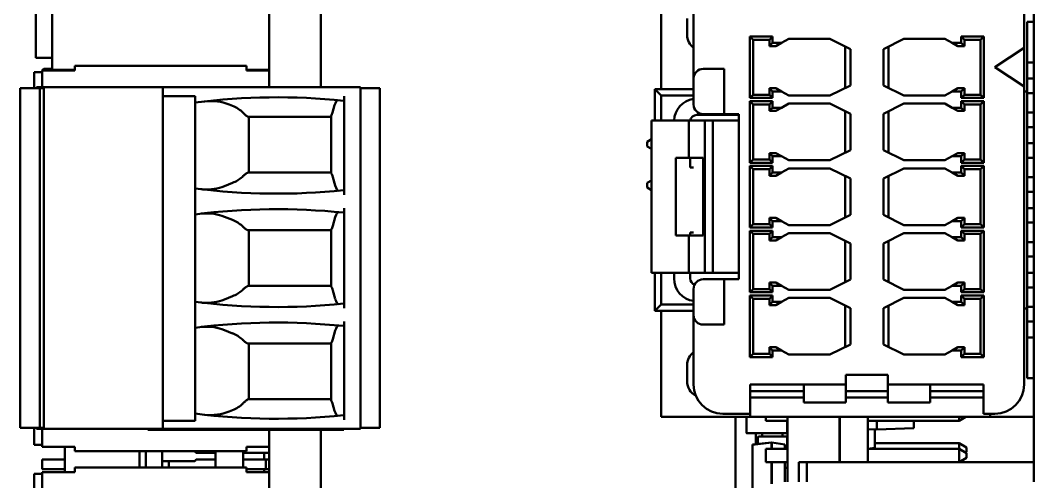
# Model space of a CAD drawing. Header units: millimetres. Extents: x 3137 to 5094, y 789 to 1822.
# Drawn here: x 3482.86 to 3514.14, y 1584.72 to 1598.97 of the extents above; entities that cross this region are included whole.
import ezdxf

# ---------------------------------------------------------------- set-up
doc = ezdxf.new("R2010")
doc.units = ezdxf.units.MM
doc.header["$LTSCALE"] = 1.8
doc.layers.add('외형선(ISO)', color=7, linetype='Continuous', lineweight=50)

msp = doc.modelspace()

# ---------------------------------------------------------------- linework, layer by layer
at = {"layer": '외형선(ISO)'}
for p, q in [((3490.542, 1597.421), (3490.542, 1612.011)), ((3492.142, 1612.011), (3492.142, 1596.906)), ((3483.842, 1597.441), (3483.842, 1602.011)), ((3502.642, 1596.846), (3502.642, 1600.121)), ((3514.142, 1598.921), (3514.142, 1600.121)), ((3483.342, 1597.811), (3483.342, 1599.961)), ((3503.642, 1597.171), (3503.642, 1599.321)), ((3513.842, 1599.321), (3513.842, 1598.121)), ((3503.442, 1599.021), (3503.442, 1598.521)), ((3514.142, 1598.921), (3513.942, 1598.921)), ((3513.942, 1598.921), (3513.942, 1596.771)), ((3514.142, 1596.721), (3514.142, 1598.921)), ((3505.382, 1598.471), (3505.382, 1596.571)), ((3506.082, 1598.471), (3505.382, 1598.471)), ((3505.382, 1598.471), (3505.482, 1598.371)), ((3506.082, 1598.471), (3505.982, 1598.371)), ((3506.082, 1598.271), (3506.082, 1598.471)), ((3511.902, 1598.471), (3511.902, 1598.271)), ((3512.602, 1598.471), (3511.902, 1598.471)), ((3511.902, 1598.471), (3512.002, 1598.371)), ((3512.602, 1598.471), (3512.502, 1598.371)), ((3512.602, 1596.571), (3512.602, 1598.471)), ((3505.482, 1598.371), (3505.482, 1596.671)), ((3505.982, 1598.371), (3505.482, 1598.371)), ((3505.982, 1598.171), (3505.982, 1598.371)), ((3506.082, 1598.271), (3505.982, 1598.171)), ((3506.182, 1598.171), (3505.982, 1598.171)), ((3506.359, 1598.271), (3506.082, 1598.271)), ((3506.359, 1598.271), (3506.182, 1598.171)), ((3506.582, 1598.396), (3506.359, 1598.271)), ((3506.582, 1598.396), (3507.852, 1598.396)), ((3507.852, 1598.396), (3508.482, 1598.081)), ((3508.322, 1598.161), (3508.322, 1596.881)), ((3509.502, 1598.081), (3510.132, 1598.396)), ((3509.662, 1596.881), (3509.662, 1598.161)), ((3510.132, 1598.396), (3511.402, 1598.396)), ((3511.624, 1598.271), (3511.402, 1598.396)), ((3511.902, 1598.271), (3511.624, 1598.271)), ((3511.624, 1598.271), (3511.802, 1598.171)), ((3512.002, 1598.171), (3511.802, 1598.171)), ((3511.902, 1598.271), (3512.002, 1598.171)), ((3512.502, 1598.371), (3512.002, 1598.371)), ((3512.002, 1598.371), (3512.002, 1598.171)), ((3512.502, 1596.671), (3512.502, 1598.371)), ((3513.842, 1598.121), (3512.942, 1597.521)), ((3513.842, 1596.921), (3513.842, 1598.121)), ((3483.342, 1597.811), (3483.842, 1597.811)), ((3508.482, 1598.081), (3508.482, 1596.961)), ((3509.502, 1596.961), (3509.502, 1598.081)), ((3484.542, 1597.561), (3489.842, 1597.561)), ((3484.542, 1597.421), (3484.542, 1597.561)), ((3489.842, 1597.561), (3489.842, 1597.421)), ((3504.242, 1597.471), (3503.942, 1597.471)), ((3504.242, 1597.471), (3504.592, 1597.471)), ((3504.592, 1597.171), (3504.592, 1597.471)), ((3512.942, 1597.521), (3513.842, 1596.921)), ((3513.942, 1597.671), (3514.142, 1597.671)), ((3483.292, 1597.365), (3483.542, 1597.365)), ((3483.292, 1597.365), (3483.292, 1596.876)), ((3483.542, 1596.906), (3483.542, 1597.419)), ((3483.842, 1597.466), (3483.592, 1597.466)), ((3484.542, 1597.421), (3483.642, 1597.421)), ((3483.842, 1597.441), (3483.842, 1597.421)), ((3483.842, 1597.441), (3484.542, 1597.441)), ((3489.842, 1597.441), (3490.542, 1597.441)), ((3490.542, 1597.421), (3489.842, 1597.421)), ((3490.142, 1597.441), (3490.142, 1597.421)), ((3490.542, 1596.906), (3490.542, 1597.421)), ((3503.642, 1596.371), (3503.642, 1597.171)), ((3504.592, 1596.371), (3504.592, 1597.171)), ((3513.942, 1597.171), (3514.142, 1597.171)), ((3482.862, 1596.876), (3483.462, 1596.876)), ((3482.862, 1596.876), (3482.862, 1586.381)), ((3483.588, 1596.906), (3483.362, 1596.906)), ((3483.362, 1596.876), (3483.362, 1596.906)), ((3483.462, 1596.876), (3483.588, 1596.876)), ((3483.462, 1596.876), (3483.462, 1586.381)), ((3483.588, 1596.906), (3483.588, 1596.876)), ((3483.588, 1596.906), (3483.613, 1596.906)), ((3483.588, 1596.876), (3483.588, 1586.381)), ((3483.613, 1596.906), (3483.76, 1596.906)), ((3483.76, 1596.906), (3487.262, 1596.906)), ((3487.762, 1596.906), (3487.262, 1596.906)), ((3487.262, 1596.906), (3487.262, 1596.626)), ((3487.762, 1596.906), (3493.362, 1596.906)), ((3493.362, 1596.906), (3493.362, 1596.876)), ((3493.362, 1596.876), (3493.962, 1596.876)), ((3493.362, 1596.876), (3493.362, 1586.381)), ((3493.962, 1596.876), (3493.962, 1586.381)), ((3502.642, 1596.646), (3502.442, 1596.846)), ((3502.442, 1595.871), (3502.442, 1596.846)), ((3502.442, 1596.846), (3503.642, 1596.846)), ((3505.982, 1596.871), (3506.182, 1596.871)), ((3505.982, 1596.671), (3505.982, 1596.871)), ((3506.082, 1596.771), (3505.982, 1596.871)), ((3506.359, 1596.771), (3506.182, 1596.871)), ((3508.482, 1596.961), (3507.852, 1596.646)), ((3510.132, 1596.646), (3509.502, 1596.961)), ((3511.624, 1596.771), (3511.802, 1596.871)), ((3511.802, 1596.871), (3512.002, 1596.871)), ((3511.902, 1596.771), (3512.002, 1596.871)), ((3512.002, 1596.871), (3512.002, 1596.671)), ((3513.842, 1596.921), (3513.842, 1587.721)), ((3487.262, 1596.626), (3487.762, 1596.626)), ((3487.262, 1586.601), (3487.262, 1596.626)), ((3487.762, 1596.626), (3487.962, 1596.626)), ((3487.962, 1596.626), (3488.262, 1596.626)), ((3488.262, 1586.601), (3488.262, 1596.626)), ((3492.862, 1596.623), (3492.862, 1593.583)), ((3502.642, 1596.646), (3503.642, 1596.646)), ((3502.642, 1595.871), (3502.642, 1596.646)), ((3505.382, 1596.571), (3505.482, 1596.671)), ((3505.382, 1596.571), (3506.082, 1596.571)), ((3505.482, 1596.671), (3505.982, 1596.671)), ((3506.082, 1596.571), (3505.982, 1596.671)), ((3506.082, 1596.771), (3506.359, 1596.771)), ((3506.082, 1596.571), (3506.082, 1596.771)), ((3506.359, 1596.771), (3506.582, 1596.646)), ((3507.852, 1596.646), (3506.582, 1596.646)), ((3511.402, 1596.646), (3510.132, 1596.646)), ((3511.402, 1596.646), (3511.624, 1596.771)), ((3511.624, 1596.771), (3511.902, 1596.771)), ((3511.902, 1596.771), (3511.902, 1596.571)), ((3511.902, 1596.571), (3512.002, 1596.671)), ((3511.902, 1596.571), (3512.602, 1596.571)), ((3512.002, 1596.671), (3512.502, 1596.671)), ((3512.602, 1596.571), (3512.502, 1596.671)), ((3513.842, 1596.771), (3513.942, 1596.771)), ((3513.942, 1590.071), (3513.942, 1596.771)), ((3513.942, 1596.721), (3514.142, 1596.721)), ((3514.142, 1596.121), (3514.142, 1596.721)), ((3489.305, 1596.371), (3489.412, 1596.328)), ((3492.564, 1596.345), (3492.5, 1596.121)), ((3504.592, 1596.071), (3504.592, 1596.371)), ((3505.382, 1596.471), (3505.382, 1594.571)), ((3506.082, 1596.471), (3505.382, 1596.471)), ((3505.382, 1596.471), (3505.482, 1596.371)), ((3505.482, 1596.371), (3505.482, 1594.671)), ((3505.982, 1596.371), (3505.482, 1596.371)), ((3506.082, 1596.471), (3505.982, 1596.371)), ((3505.982, 1596.171), (3505.982, 1596.371)), ((3506.082, 1596.271), (3505.982, 1596.171)), ((3506.082, 1596.271), (3506.082, 1596.471)), ((3506.359, 1596.271), (3506.082, 1596.271)), ((3506.359, 1596.271), (3506.182, 1596.171)), ((3506.582, 1596.396), (3506.359, 1596.271)), ((3506.582, 1596.396), (3507.852, 1596.396)), ((3507.852, 1596.396), (3508.482, 1596.081)), ((3509.502, 1596.081), (3510.132, 1596.396)), ((3510.132, 1596.396), (3511.402, 1596.396)), ((3511.624, 1596.271), (3511.402, 1596.396)), ((3511.902, 1596.271), (3511.624, 1596.271)), ((3511.624, 1596.271), (3511.802, 1596.171)), ((3511.902, 1596.471), (3511.902, 1596.271)), ((3512.602, 1596.471), (3511.902, 1596.471)), ((3511.902, 1596.471), (3512.002, 1596.371)), ((3511.902, 1596.271), (3512.002, 1596.171)), ((3512.502, 1596.371), (3512.002, 1596.371)), ((3512.002, 1596.371), (3512.002, 1596.171)), ((3512.602, 1596.471), (3512.502, 1596.371)), ((3512.502, 1594.671), (3512.502, 1596.371)), ((3512.602, 1594.571), (3512.602, 1596.471)), ((3489.902, 1595.986), (3492.462, 1595.986)), ((3489.912, 1594.266), (3489.912, 1595.986)), ((3492.462, 1594.238), (3492.462, 1596.024)), ((3503.739, 1596.046), (3504.592, 1596.046)), ((3503.942, 1596.071), (3504.242, 1596.071)), ((3504.592, 1596.071), (3504.242, 1596.071)), ((3504.592, 1596.071), (3504.592, 1596.046)), ((3504.592, 1596.071), (3505.042, 1596.071)), ((3504.592, 1596.046), (3504.642, 1596.046)), ((3504.642, 1596.071), (3504.642, 1596.046)), ((3504.742, 1596.046), (3504.642, 1596.046)), ((3504.742, 1596.071), (3504.742, 1596.046)), ((3504.742, 1596.046), (3505.042, 1596.046)), ((3505.042, 1590.971), (3505.042, 1596.071)), ((3506.182, 1596.171), (3505.982, 1596.171)), ((3508.322, 1596.161), (3508.322, 1594.881)), ((3508.482, 1596.081), (3508.482, 1594.961)), ((3509.502, 1594.961), (3509.502, 1596.081)), ((3509.662, 1594.881), (3509.662, 1596.161)), ((3512.002, 1596.171), (3511.802, 1596.171)), ((3513.942, 1596.121), (3514.142, 1596.121)), ((3514.142, 1594.721), (3514.142, 1596.121)), ((3503.492, 1595.871), (3502.342, 1595.871)), ((3502.342, 1595.871), (3502.342, 1591.171)), ((3503.992, 1595.871), (3503.492, 1595.871)), ((3503.492, 1595.871), (3503.492, 1594.721)), ((3503.992, 1591.171), (3503.992, 1595.871)), ((3504.242, 1595.871), (3503.992, 1595.871)), ((3504.388, 1595.871), (3504.242, 1595.871)), ((3504.242, 1595.871), (3504.242, 1591.171)), ((3504.888, 1595.871), (3504.388, 1595.871)), ((3505.042, 1595.871), (3504.888, 1595.871)), ((3513.942, 1595.671), (3514.142, 1595.671)), ((3502.209, 1595.219), (3502.342, 1595.296)), ((3502.342, 1595.296), (3502.209, 1595.219)), ((3502.209, 1595.219), (3502.342, 1595.296)), ((3502.342, 1595.296), (3502.209, 1595.219)), ((3502.209, 1595.219), (3502.342, 1595.296)), ((3502.342, 1595.296), (3502.209, 1595.219)), ((3502.209, 1595.22), (3502.342, 1595.296)), ((3502.342, 1595.296), (3502.209, 1595.22)), ((3502.209, 1595.219), (3502.342, 1595.295)), ((3502.342, 1595.295), (3502.209, 1595.219)), ((3502.209, 1595.219), (3502.209, 1595.22)), ((3502.209, 1595.22), (3502.209, 1595.22)), ((3502.209, 1595.219), (3502.209, 1595.219)), ((3502.209, 1595.219), (3502.209, 1595.219)), ((3502.209, 1595.219), (3502.209, 1595.219)), ((3502.209, 1595.219), (3502.209, 1595.219)), ((3502.209, 1595.219), (3502.209, 1595.219)), ((3502.209, 1595.219), (3502.209, 1595.219)), ((3502.209, 1595.076), (3502.209, 1595.219)), ((3502.209, 1595.219), (3502.209, 1595.219)), ((3502.342, 1594.999), (3502.209, 1595.076)), ((3513.942, 1595.171), (3514.142, 1595.171)), ((3503.492, 1594.721), (3503.092, 1594.721)), ((3503.092, 1594.721), (3503.092, 1592.321)), ((3503.938, 1594.721), (3503.492, 1594.721)), ((3503.539, 1594.721), (3503.539, 1594.421)), ((3503.938, 1592.321), (3503.938, 1594.721)), ((3505.382, 1594.571), (3505.482, 1594.671)), ((3505.482, 1594.671), (3505.982, 1594.671)), ((3505.982, 1594.871), (3506.182, 1594.871)), ((3505.982, 1594.671), (3505.982, 1594.871)), ((3506.082, 1594.771), (3505.982, 1594.871)), ((3506.082, 1594.571), (3505.982, 1594.671)), ((3506.082, 1594.771), (3506.359, 1594.771)), ((3506.082, 1594.571), (3506.082, 1594.771)), ((3506.359, 1594.771), (3506.182, 1594.871)), ((3506.359, 1594.771), (3506.582, 1594.646)), ((3508.482, 1594.961), (3507.852, 1594.646)), ((3510.132, 1594.646), (3509.502, 1594.961)), ((3511.402, 1594.646), (3511.624, 1594.771)), ((3511.624, 1594.771), (3511.802, 1594.871)), ((3511.624, 1594.771), (3511.902, 1594.771)), ((3511.802, 1594.871), (3512.002, 1594.871)), ((3511.902, 1594.771), (3512.002, 1594.871)), ((3511.902, 1594.771), (3511.902, 1594.571)), ((3511.902, 1594.571), (3512.002, 1594.671)), ((3512.002, 1594.871), (3512.002, 1594.671)), ((3512.002, 1594.671), (3512.502, 1594.671)), ((3512.602, 1594.571), (3512.502, 1594.671)), ((3513.942, 1594.721), (3514.142, 1594.721)), ((3514.142, 1594.121), (3514.142, 1594.721)), ((3503.639, 1594.421), (3503.539, 1594.421)), ((3505.382, 1594.571), (3506.082, 1594.571)), ((3505.382, 1594.471), (3505.382, 1592.571)), ((3506.082, 1594.471), (3505.382, 1594.471)), ((3505.382, 1594.471), (3505.482, 1594.371)), ((3505.482, 1594.371), (3505.482, 1592.671)), ((3505.982, 1594.371), (3505.482, 1594.371)), ((3506.082, 1594.471), (3505.982, 1594.371)), ((3505.982, 1594.171), (3505.982, 1594.371)), ((3506.082, 1594.271), (3506.082, 1594.471)), ((3506.582, 1594.396), (3506.359, 1594.271)), ((3507.852, 1594.646), (3506.582, 1594.646)), ((3506.582, 1594.396), (3507.852, 1594.396)), ((3507.852, 1594.396), (3508.482, 1594.081)), ((3509.502, 1594.081), (3510.132, 1594.396)), ((3511.402, 1594.646), (3510.132, 1594.646)), ((3510.132, 1594.396), (3511.402, 1594.396)), ((3511.624, 1594.271), (3511.402, 1594.396)), ((3511.902, 1594.571), (3512.602, 1594.571)), ((3511.902, 1594.471), (3511.902, 1594.271)), ((3512.602, 1594.471), (3511.902, 1594.471)), ((3511.902, 1594.471), (3512.002, 1594.371)), ((3512.502, 1594.371), (3512.002, 1594.371)), ((3512.002, 1594.371), (3512.002, 1594.171)), ((3512.602, 1594.471), (3512.502, 1594.371)), ((3512.502, 1592.671), (3512.502, 1594.371)), ((3512.602, 1592.571), (3512.602, 1594.471)), ((3492.462, 1594.266), (3489.896, 1594.266)), ((3492.507, 1594.13), (3492.584, 1593.864)), ((3506.082, 1594.271), (3505.982, 1594.171)), ((3506.182, 1594.171), (3505.982, 1594.171)), ((3506.359, 1594.271), (3506.082, 1594.271)), ((3506.359, 1594.271), (3506.182, 1594.171)), ((3508.322, 1594.161), (3508.322, 1592.881)), ((3508.482, 1594.081), (3508.482, 1592.961)), ((3509.502, 1592.961), (3509.502, 1594.081)), ((3509.662, 1592.881), (3509.662, 1594.161)), ((3511.902, 1594.271), (3511.624, 1594.271)), ((3511.624, 1594.271), (3511.802, 1594.171)), ((3512.002, 1594.171), (3511.802, 1594.171)), ((3511.902, 1594.271), (3512.002, 1594.171)), ((3513.942, 1594.121), (3514.142, 1594.121)), ((3514.142, 1592.721), (3514.142, 1594.121)), ((3489.412, 1593.948), (3489.162, 1593.847)), ((3502.209, 1593.949), (3502.342, 1594.026)), ((3502.342, 1594.026), (3502.209, 1593.949)), ((3502.209, 1593.949), (3502.342, 1594.026)), ((3502.342, 1594.026), (3502.209, 1593.949)), ((3502.209, 1593.949), (3502.342, 1594.026)), ((3502.342, 1594.026), (3502.209, 1593.949)), ((3502.209, 1593.95), (3502.342, 1594.026)), ((3502.342, 1594.026), (3502.209, 1593.95)), ((3502.209, 1593.949), (3502.342, 1594.025)), ((3502.342, 1594.025), (3502.209, 1593.949)), ((3502.209, 1593.949), (3502.209, 1593.95)), ((3502.209, 1593.95), (3502.209, 1593.95)), ((3502.209, 1593.949), (3502.209, 1593.949)), ((3502.209, 1593.949), (3502.209, 1593.949)), ((3502.209, 1593.949), (3502.209, 1593.949)), ((3502.209, 1593.949), (3502.209, 1593.949)), ((3502.209, 1593.949), (3502.209, 1593.949)), ((3502.209, 1593.949), (3502.209, 1593.949)), ((3502.209, 1593.806), (3502.209, 1593.949)), ((3502.209, 1593.949), (3502.209, 1593.949)), ((3502.342, 1593.729), (3502.209, 1593.806)), ((3514.142, 1593.671), (3513.942, 1593.671)), ((3492.862, 1593.168), (3492.862, 1590.083)), ((3514.142, 1593.171), (3513.942, 1593.171)), ((3489.412, 1592.803), (3489.162, 1592.904)), ((3492.584, 1592.888), (3492.507, 1592.621)), ((3505.982, 1592.871), (3506.182, 1592.871)), ((3505.982, 1592.671), (3505.982, 1592.871)), ((3506.082, 1592.771), (3505.982, 1592.871)), ((3506.359, 1592.771), (3506.182, 1592.871)), ((3508.482, 1592.961), (3507.852, 1592.646)), ((3510.132, 1592.646), (3509.502, 1592.961)), ((3511.624, 1592.771), (3511.802, 1592.871)), ((3511.802, 1592.871), (3512.002, 1592.871)), ((3511.902, 1592.771), (3512.002, 1592.871)), ((3512.002, 1592.871), (3512.002, 1592.671)), ((3492.462, 1592.486), (3489.896, 1592.486)), ((3489.912, 1592.486), (3489.912, 1590.766)), ((3492.462, 1590.738), (3492.462, 1592.513)), ((3505.382, 1592.571), (3505.482, 1592.671)), ((3505.382, 1592.571), (3506.082, 1592.571)), ((3505.382, 1592.471), (3505.382, 1590.571)), ((3506.082, 1592.471), (3505.382, 1592.471)), ((3505.382, 1592.471), (3505.482, 1592.371)), ((3505.482, 1592.671), (3505.982, 1592.671)), ((3506.082, 1592.571), (3505.982, 1592.671)), ((3506.082, 1592.471), (3505.982, 1592.371)), ((3506.082, 1592.771), (3506.359, 1592.771)), ((3506.082, 1592.571), (3506.082, 1592.771)), ((3506.082, 1592.271), (3506.082, 1592.471)), ((3506.359, 1592.771), (3506.582, 1592.646)), ((3507.852, 1592.646), (3506.582, 1592.646)), ((3511.402, 1592.646), (3510.132, 1592.646)), ((3511.402, 1592.646), (3511.624, 1592.771)), ((3511.624, 1592.771), (3511.902, 1592.771)), ((3511.902, 1592.771), (3511.902, 1592.571)), ((3511.902, 1592.571), (3512.002, 1592.671)), ((3511.902, 1592.571), (3512.602, 1592.571)), ((3511.902, 1592.471), (3511.902, 1592.271)), ((3512.602, 1592.471), (3511.902, 1592.471)), ((3511.902, 1592.471), (3512.002, 1592.371)), ((3512.002, 1592.671), (3512.502, 1592.671)), ((3512.602, 1592.571), (3512.502, 1592.671)), ((3512.602, 1592.471), (3512.502, 1592.371)), ((3512.602, 1590.571), (3512.602, 1592.471)), ((3513.942, 1592.721), (3514.142, 1592.721)), ((3514.142, 1592.121), (3514.142, 1592.721)), ((3503.492, 1592.321), (3503.092, 1592.321)), ((3503.938, 1592.321), (3503.492, 1592.321)), ((3503.492, 1592.321), (3503.492, 1591.171)), ((3503.539, 1592.421), (3503.539, 1592.321)), ((3503.539, 1592.421), (3503.639, 1592.421)), ((3505.482, 1592.371), (3505.482, 1590.671)), ((3505.982, 1592.371), (3505.482, 1592.371)), ((3505.982, 1592.171), (3505.982, 1592.371)), ((3506.082, 1592.271), (3505.982, 1592.171)), ((3506.182, 1592.171), (3505.982, 1592.171)), ((3506.359, 1592.271), (3506.082, 1592.271)), ((3506.359, 1592.271), (3506.182, 1592.171)), ((3506.582, 1592.396), (3506.359, 1592.271)), ((3506.582, 1592.396), (3507.852, 1592.396)), ((3507.852, 1592.396), (3508.482, 1592.081)), ((3508.322, 1592.161), (3508.322, 1590.881)), ((3509.502, 1592.081), (3510.132, 1592.396)), ((3509.662, 1590.881), (3509.662, 1592.161)), ((3510.132, 1592.396), (3511.402, 1592.396)), ((3511.624, 1592.271), (3511.402, 1592.396)), ((3511.902, 1592.271), (3511.624, 1592.271)), ((3511.624, 1592.271), (3511.802, 1592.171)), ((3512.002, 1592.171), (3511.802, 1592.171)), ((3511.902, 1592.271), (3512.002, 1592.171)), ((3512.502, 1592.371), (3512.002, 1592.371)), ((3512.002, 1592.371), (3512.002, 1592.171)), ((3512.502, 1590.671), (3512.502, 1592.371)), ((3508.482, 1592.081), (3508.482, 1590.961)), ((3509.502, 1590.961), (3509.502, 1592.081)), ((3513.942, 1592.121), (3514.142, 1592.121)), ((3514.142, 1590.721), (3514.142, 1592.121)), ((3513.942, 1591.671), (3514.142, 1591.671)), ((3503.492, 1591.171), (3502.342, 1591.171)), ((3502.442, 1589.996), (3502.442, 1591.171)), ((3502.642, 1590.196), (3502.642, 1591.171)), ((3503.039, 1590.996), (3503.039, 1591.171)), ((3503.992, 1591.171), (3503.492, 1591.171)), ((3503.539, 1591.171), (3503.539, 1590.996)), ((3504.242, 1590.971), (3503.942, 1590.971)), ((3504.242, 1591.171), (3503.992, 1591.171)), ((3504.388, 1591.171), (3504.242, 1591.171)), ((3504.242, 1590.971), (3504.592, 1590.971)), ((3504.888, 1591.171), (3504.388, 1591.171)), ((3504.592, 1590.971), (3505.042, 1590.971)), ((3504.592, 1590.671), (3504.592, 1590.971)), ((3505.042, 1591.171), (3504.888, 1591.171)), ((3508.482, 1590.961), (3507.852, 1590.646)), ((3510.132, 1590.646), (3509.502, 1590.961)), ((3513.942, 1591.171), (3514.142, 1591.171)), ((3492.462, 1590.766), (3489.896, 1590.766)), ((3492.507, 1590.63), (3492.584, 1590.364)), ((3503.642, 1590.671), (3503.642, 1589.871)), ((3504.592, 1590.671), (3504.592, 1589.871)), ((3505.382, 1590.571), (3505.482, 1590.671)), ((3505.482, 1590.671), (3505.982, 1590.671)), ((3505.982, 1590.871), (3506.182, 1590.871)), ((3505.982, 1590.671), (3505.982, 1590.871)), ((3506.082, 1590.771), (3505.982, 1590.871)), ((3506.082, 1590.571), (3505.982, 1590.671)), ((3506.082, 1590.771), (3506.359, 1590.771)), ((3506.082, 1590.571), (3506.082, 1590.771)), ((3506.359, 1590.771), (3506.182, 1590.871)), ((3506.359, 1590.771), (3506.582, 1590.646)), ((3507.852, 1590.646), (3506.582, 1590.646)), ((3511.402, 1590.646), (3510.132, 1590.646)), ((3511.402, 1590.646), (3511.624, 1590.771)), ((3511.624, 1590.771), (3511.802, 1590.871)), ((3511.624, 1590.771), (3511.902, 1590.771)), ((3511.802, 1590.871), (3512.002, 1590.871)), ((3511.902, 1590.771), (3512.002, 1590.871)), ((3511.902, 1590.771), (3511.902, 1590.571)), ((3511.902, 1590.571), (3512.002, 1590.671)), ((3512.002, 1590.871), (3512.002, 1590.671)), ((3512.002, 1590.671), (3512.502, 1590.671)), ((3512.602, 1590.571), (3512.502, 1590.671)), ((3513.942, 1590.721), (3514.142, 1590.721)), ((3514.142, 1590.121), (3514.142, 1590.721)), ((3489.412, 1590.448), (3489.162, 1590.347)), ((3505.382, 1590.571), (3506.082, 1590.571)), ((3505.382, 1590.471), (3505.382, 1588.571)), ((3506.082, 1590.471), (3505.382, 1590.471)), ((3505.382, 1590.471), (3505.482, 1590.371)), ((3505.482, 1590.371), (3505.482, 1588.671)), ((3505.982, 1590.371), (3505.482, 1590.371)), ((3506.082, 1590.471), (3505.982, 1590.371)), ((3505.982, 1590.171), (3505.982, 1590.371)), ((3506.082, 1590.271), (3506.082, 1590.471)), ((3506.582, 1590.396), (3506.359, 1590.271)), ((3506.582, 1590.396), (3507.852, 1590.396)), ((3507.852, 1590.396), (3508.482, 1590.081)), ((3509.502, 1590.081), (3510.132, 1590.396)), ((3510.132, 1590.396), (3511.402, 1590.396)), ((3511.624, 1590.271), (3511.402, 1590.396)), ((3511.902, 1590.571), (3512.602, 1590.571)), ((3511.902, 1590.471), (3511.902, 1590.271)), ((3512.602, 1590.471), (3511.902, 1590.471)), ((3511.902, 1590.471), (3512.002, 1590.371)), ((3512.502, 1590.371), (3512.002, 1590.371)), ((3512.002, 1590.371), (3512.002, 1590.171)), ((3512.602, 1590.471), (3512.502, 1590.371)), ((3512.502, 1588.671), (3512.502, 1590.371)), ((3512.602, 1588.571), (3512.602, 1590.471)), ((3502.442, 1589.996), (3502.642, 1590.196)), ((3502.442, 1589.996), (3503.642, 1589.996)), ((3502.642, 1590.196), (3503.642, 1590.196)), ((3502.642, 1586.721), (3502.642, 1589.996)), ((3506.082, 1590.271), (3505.982, 1590.171)), ((3506.182, 1590.171), (3505.982, 1590.171)), ((3506.359, 1590.271), (3506.082, 1590.271)), ((3506.359, 1590.271), (3506.182, 1590.171)), ((3508.322, 1590.161), (3508.322, 1588.881)), ((3508.482, 1590.081), (3508.482, 1588.961)), ((3509.502, 1588.961), (3509.502, 1590.081)), ((3509.662, 1588.881), (3509.662, 1590.161)), ((3511.902, 1590.271), (3511.624, 1590.271)), ((3511.624, 1590.271), (3511.802, 1590.171)), ((3512.002, 1590.171), (3511.802, 1590.171)), ((3511.902, 1590.271), (3512.002, 1590.171)), ((3513.842, 1590.071), (3513.942, 1590.071)), ((3513.942, 1590.121), (3514.142, 1590.121)), ((3513.942, 1590.071), (3513.942, 1587.921)), ((3514.142, 1587.921), (3514.142, 1590.121)), ((3492.862, 1586.635), (3492.862, 1589.668)), ((3503.642, 1587.721), (3503.642, 1589.871)), ((3504.592, 1589.571), (3504.592, 1589.871)), ((3513.942, 1589.671), (3514.142, 1589.671)), ((3489.412, 1589.303), (3489.162, 1589.404)), ((3492.584, 1589.388), (3492.507, 1589.121)), ((3503.942, 1589.571), (3504.242, 1589.571)), ((3504.592, 1589.571), (3504.242, 1589.571)), ((3513.942, 1589.171), (3514.142, 1589.171)), ((3492.462, 1588.986), (3489.896, 1588.986)), ((3489.912, 1588.986), (3489.912, 1587.271)), ((3492.462, 1589.013), (3492.462, 1587.232)), ((3505.982, 1588.871), (3506.182, 1588.871)), ((3506.082, 1588.771), (3505.982, 1588.871)), ((3505.982, 1588.671), (3505.982, 1588.871)), ((3506.082, 1588.771), (3506.359, 1588.771)), ((3506.082, 1588.571), (3506.082, 1588.771)), ((3506.359, 1588.771), (3506.182, 1588.871)), ((3506.359, 1588.771), (3506.582, 1588.646)), ((3508.482, 1588.961), (3507.852, 1588.646)), ((3510.132, 1588.646), (3509.502, 1588.961)), ((3511.402, 1588.646), (3511.624, 1588.771)), ((3511.624, 1588.771), (3511.802, 1588.871)), ((3511.624, 1588.771), (3511.902, 1588.771)), ((3511.802, 1588.871), (3512.002, 1588.871)), ((3511.902, 1588.771), (3512.002, 1588.871)), ((3511.902, 1588.771), (3511.902, 1588.571)), ((3512.002, 1588.871), (3512.002, 1588.671)), ((3505.382, 1588.571), (3505.482, 1588.671)), ((3505.382, 1588.571), (3506.082, 1588.571)), ((3505.482, 1588.671), (3505.982, 1588.671)), ((3506.082, 1588.571), (3505.982, 1588.671)), ((3507.852, 1588.646), (3506.582, 1588.646)), ((3511.402, 1588.646), (3510.132, 1588.646)), ((3511.902, 1588.571), (3512.002, 1588.671)), ((3511.902, 1588.571), (3512.602, 1588.571)), ((3512.002, 1588.671), (3512.502, 1588.671)), ((3512.602, 1588.571), (3512.502, 1588.671)), ((3503.442, 1588.321), (3503.442, 1587.821)), ((3509.642, 1588.021), (3508.342, 1588.021)), ((3508.342, 1588.021), (3508.342, 1587.721)), ((3509.642, 1587.721), (3509.642, 1588.021)), ((3514.142, 1587.921), (3513.942, 1587.921)), ((3514.142, 1586.721), (3514.142, 1587.921)), ((3508.342, 1587.721), (3505.392, 1587.721)), ((3505.392, 1586.821), (3505.392, 1587.721)), ((3506.192, 1587.521), (3505.392, 1587.521)), ((3506.192, 1587.521), (3507.042, 1587.521)), ((3507.042, 1587.171), (3507.042, 1587.721)), ((3508.342, 1587.721), (3508.342, 1587.171)), ((3508.342, 1587.521), (3509.642, 1587.521)), ((3512.592, 1587.721), (3509.642, 1587.721)), ((3509.642, 1587.171), (3509.642, 1587.721)), ((3510.942, 1587.721), (3510.942, 1587.171)), ((3510.942, 1587.521), (3511.992, 1587.521)), ((3512.592, 1587.521), (3511.992, 1587.521)), ((3512.592, 1586.821), (3512.592, 1587.721)), ((3489.902, 1587.271), (3492.462, 1587.271)), ((3506.192, 1587.321), (3505.392, 1587.321)), ((3506.192, 1587.321), (3507.042, 1587.321)), ((3508.342, 1587.171), (3507.042, 1587.171)), ((3508.342, 1587.321), (3509.642, 1587.321)), ((3510.942, 1587.171), (3509.642, 1587.171)), ((3510.942, 1587.321), (3511.992, 1587.321)), ((3512.592, 1587.321), (3511.992, 1587.321)), ((3489.306, 1586.886), (3489.412, 1586.928)), ((3492.564, 1586.913), (3492.5, 1587.135)), ((3487.262, 1586.601), (3487.762, 1586.601)), ((3487.262, 1586.351), (3487.262, 1586.601)), ((3487.762, 1586.601), (3487.962, 1586.601)), ((3487.962, 1586.601), (3488.262, 1586.601)), ((3502.642, 1586.721), (3505.392, 1586.721)), ((3505.392, 1586.821), (3504.542, 1586.821)), ((3504.938, 1586.721), (3504.938, 1581.661)), ((3505.277, 1586.721), (3505.277, 1586.221)), ((3505.392, 1586.721), (3505.392, 1586.821)), ((3505.392, 1586.721), (3506.192, 1586.721)), ((3505.868, 1586.721), (3505.868, 1586.598)), ((3506.539, 1586.598), (3505.868, 1586.598)), ((3506.192, 1586.721), (3511.992, 1586.721)), ((3506.527, 1586.221), (3506.527, 1586.598)), ((3506.539, 1584.721), (3506.539, 1586.721)), ((3508.142, 1585.321), (3508.142, 1586.721)), ((3508.154, 1586.598), (3508.142, 1586.598)), ((3508.154, 1586.721), (3508.154, 1585.321)), ((3509.017, 1586.721), (3509.017, 1585.321)), ((3511.837, 1586.598), (3509.017, 1586.598)), ((3509.3, 1586.598), (3509.3, 1586.334)), ((3510.443, 1586.598), (3510.443, 1586.374)), ((3511.837, 1586.721), (3511.837, 1586.598)), ((3512.05, 1586.721), (3511.837, 1586.598)), ((3511.992, 1586.721), (3512.792, 1586.721)), ((3512.942, 1586.821), (3512.592, 1586.821)), ((3512.792, 1586.721), (3512.792, 1586.821)), ((3512.792, 1586.721), (3514.142, 1586.721)), ((3514.142, 1585.321), (3514.142, 1586.721)), ((3482.862, 1586.381), (3483.462, 1586.381)), ((3483.292, 1586.381), (3483.292, 1585.856)), ((3483.362, 1586.351), (3483.362, 1586.381)), ((3483.362, 1586.351), (3483.588, 1586.351)), ((3483.462, 1586.381), (3483.588, 1586.381)), ((3483.542, 1585.802), (3483.542, 1586.351)), ((3483.588, 1586.381), (3483.588, 1586.351)), ((3483.588, 1586.351), (3483.613, 1586.351)), ((3483.613, 1586.351), (3483.76, 1586.351)), ((3483.76, 1586.351), (3487.262, 1586.351)), ((3486.8, 1586.351), (3486.8, 1586.321)), ((3486.8, 1586.321), (3487, 1586.321)), ((3487, 1586.321), (3492.644, 1586.321)), ((3487.762, 1586.351), (3487.262, 1586.351)), ((3487.762, 1586.351), (3493.362, 1586.351)), ((3490.542, 1585.8), (3490.542, 1586.321)), ((3492.142, 1586.321), (3492.142, 1584.501)), ((3492.644, 1586.321), (3492.844, 1586.321)), ((3492.844, 1586.351), (3492.844, 1586.321)), ((3493.362, 1586.381), (3493.962, 1586.381)), ((3493.362, 1586.381), (3493.362, 1586.351)), ((3506.522, 1586.216), (3505.282, 1586.216)), ((3505.563, 1586.216), (3505.563, 1585.877)), ((3505.763, 1586.216), (3505.763, 1586.116)), ((3506.388, 1586.216), (3506.388, 1586.116)), ((3506.39, 1586.116), (3506.39, 1586.216)), ((3509.017, 1586.344), (3509.3, 1586.334)), ((3509.242, 1586.336), (3509.242, 1585.766)), ((3510.443, 1586.374), (3509.3, 1586.334)), ((3505.459, 1585.866), (3506.043, 1585.93)), ((3506.043, 1585.93), (3505.459, 1585.865)), ((3505.627, 1586.1), (3505.627, 1586.1)), ((3505.627, 1585.884), (3505.627, 1586.1)), ((3506.511, 1586.116), (3505.643, 1586.116)), ((3505.643, 1586.116), (3506.511, 1586.116)), ((3505.643, 1586.116), (3505.643, 1586.116)), ((3506.511, 1586.116), (3505.643, 1586.116)), ((3505.643, 1586.116), (3505.643, 1586.116)), ((3506.056, 1585.93), (3506.043, 1585.93)), ((3506.043, 1585.93), (3506.043, 1585.735)), ((3506.043, 1585.93), (3506.056, 1585.93)), ((3506.043, 1585.93), (3506.043, 1585.93)), ((3506.056, 1585.93), (3506.459, 1585.868)), ((3506.056, 1585.93), (3506.056, 1585.735)), ((3506.056, 1585.93), (3506.056, 1585.93)), ((3506.459, 1585.868), (3506.056, 1585.93)), ((3506.511, 1586.116), (3506.511, 1586.116)), ((3506.511, 1586.116), (3506.511, 1586.116)), ((3506.527, 1586.1), (3506.527, 1586.1)), ((3506.527, 1586.1), (3506.527, 1585.735)), ((3506.539, 1585.914), (3506.527, 1585.914)), ((3506.527, 1585.914), (3506.539, 1585.914)), ((3506.527, 1585.914), (3506.539, 1585.914)), ((3506.539, 1585.914), (3506.527, 1585.914)), ((3508.154, 1585.914), (3508.142, 1585.914)), ((3508.142, 1585.914), (3508.154, 1585.914)), ((3508.142, 1585.914), (3508.154, 1585.914)), ((3508.154, 1585.914), (3508.142, 1585.914)), ((3509.242, 1585.914), (3511.837, 1585.914)), ((3511.837, 1585.914), (3509.242, 1585.914)), ((3509.242, 1585.914), (3511.837, 1585.914)), ((3511.837, 1585.914), (3509.242, 1585.914)), ((3511.837, 1585.914), (3511.837, 1585.735)), ((3511.837, 1585.914), (3511.837, 1585.914)), ((3511.837, 1585.914), (3511.837, 1585.914)), ((3511.837, 1585.914), (3512.065, 1585.782)), ((3512.065, 1585.782), (3511.837, 1585.914)), ((3511.837, 1585.914), (3511.837, 1585.914)), ((3512.065, 1585.782), (3511.837, 1585.914)), ((3511.837, 1585.914), (3512.065, 1585.782)), ((3483.542, 1585.856), (3483.292, 1585.856)), ((3483.642, 1585.8), (3484.542, 1585.8)), ((3484.242, 1585.8), (3484.242, 1585.021)), ((3484.542, 1585.661), (3484.542, 1585.8)), ((3484.542, 1585.661), (3489.842, 1585.661)), ((3486.542, 1585.161), (3486.542, 1585.661)), ((3486.742, 1585.161), (3486.742, 1585.661)), ((3487.242, 1585.361), (3487.242, 1585.661)), ((3488.242, 1585.661), (3488.292, 1585.611)), ((3488.892, 1585.611), (3488.292, 1585.611)), ((3488.892, 1585.661), (3488.892, 1585.161)), ((3489.742, 1585.161), (3489.742, 1585.661)), ((3490.292, 1585.611), (3489.742, 1585.611)), ((3489.842, 1585.8), (3490.542, 1585.8)), ((3489.842, 1585.8), (3489.842, 1585.661)), ((3490.292, 1585.611), (3490.392, 1585.611)), ((3490.542, 1585.611), (3490.392, 1585.611)), ((3490.392, 1585.411), (3490.392, 1585.611)), ((3490.542, 1585.021), (3490.542, 1585.8)), ((3505.459, 1585.865), (3505.459, 1585.866)), ((3505.459, 1582.994), (3505.459, 1585.865)), ((3506.539, 1585.735), (3505.868, 1585.735)), ((3505.868, 1585.734), (3505.868, 1585.735)), ((3505.868, 1585.734), (3506.539, 1585.734)), ((3505.868, 1585.734), (3505.868, 1585.328)), ((3505.868, 1585.734), (3506.539, 1585.734)), ((3506.539, 1585.734), (3505.868, 1585.734)), ((3505.868, 1585.734), (3505.868, 1585.734)), ((3505.868, 1585.734), (3505.868, 1585.734)), ((3506.459, 1585.868), (3506.459, 1585.735)), ((3506.459, 1585.868), (3506.459, 1585.868)), ((3508.154, 1585.735), (3508.142, 1585.735)), ((3508.142, 1585.734), (3508.154, 1585.734)), ((3508.142, 1585.734), (3508.154, 1585.734)), ((3508.154, 1585.734), (3508.142, 1585.734)), ((3511.837, 1585.735), (3509.017, 1585.735)), ((3509.017, 1585.734), (3511.837, 1585.734)), ((3511.837, 1585.734), (3509.017, 1585.734)), ((3509.017, 1585.734), (3511.837, 1585.734)), ((3509.242, 1585.766), (3509.02, 1585.735)), ((3511.837, 1585.734), (3511.837, 1585.735)), ((3512.065, 1585.603), (3511.837, 1585.735)), ((3511.837, 1585.734), (3511.837, 1585.328)), ((3511.837, 1585.734), (3511.837, 1585.734)), ((3511.837, 1585.734), (3512.065, 1585.602)), ((3511.837, 1585.734), (3511.837, 1585.734)), ((3511.837, 1585.734), (3512.065, 1585.602)), ((3512.065, 1585.602), (3511.837, 1585.734)), ((3512.065, 1585.639), (3512.034, 1585.621)), ((3512.065, 1585.782), (3512.065, 1585.782)), ((3512.065, 1585.782), (3512.065, 1585.782)), ((3512.065, 1585.782), (3512.065, 1585.782)), ((3512.065, 1585.782), (3512.065, 1585.639)), ((3512.065, 1585.602), (3512.065, 1585.603)), ((3512.065, 1585.602), (3512.065, 1585.602)), ((3512.065, 1585.602), (3512.065, 1585.602)), ((3512.065, 1585.602), (3512.065, 1585.46)), ((3484.242, 1585.411), (3483.542, 1585.411)), ((3483.542, 1585.411), (3483.542, 1585.111)), ((3487.242, 1585.161), (3487.242, 1585.361)), ((3487.542, 1585.361), (3487.242, 1585.361)), ((3487.442, 1585.161), (3487.442, 1585.361)), ((3487.542, 1585.361), (3488.245, 1585.361)), ((3488.292, 1585.411), (3488.245, 1585.361)), ((3488.892, 1585.411), (3488.292, 1585.411)), ((3490.292, 1585.411), (3489.742, 1585.411)), ((3490.292, 1585.411), (3490.392, 1585.411)), ((3490.392, 1585.411), (3490.542, 1585.411)), ((3490.442, 1585.111), (3490.442, 1585.411)), ((3506.539, 1585.328), (3505.868, 1585.328)), ((3506.043, 1585.328), (3506.043, 1584.655)), ((3506.056, 1585.328), (3506.056, 1584.655)), ((3506.459, 1585.328), (3506.459, 1584.721)), ((3506.892, 1585.321), (3507.142, 1585.321)), ((3506.892, 1584.721), (3506.892, 1585.321)), ((3507.142, 1584.721), (3507.142, 1585.321)), ((3507.142, 1585.321), (3507.242, 1585.321)), ((3514.142, 1585.321), (3507.242, 1585.321)), ((3508.154, 1585.328), (3508.142, 1585.328)), ((3508.153, 1585.328), (3508.152, 1585.321)), ((3511.837, 1585.328), (3509.017, 1585.328)), ((3512.065, 1585.46), (3511.837, 1585.328)), ((3514.142, 1585.321), (3514.142, 1584.721)), ((3483.292, 1584.965), (3483.542, 1584.965)), ((3483.292, 1584.965), (3483.292, 1584.471)), ((3484.242, 1585.111), (3483.542, 1585.111)), ((3483.542, 1584.501), (3483.542, 1585.019)), ((3484.542, 1585.021), (3483.642, 1585.021)), ((3484.542, 1585.161), (3489.842, 1585.161)), ((3484.542, 1585.021), (3484.542, 1585.161)), ((3486.542, 1585.161), (3486.542, 1585.161)), ((3486.842, 1585.161), (3486.542, 1585.161)), ((3488.242, 1585.161), (3486.842, 1585.161)), ((3488.242, 1585.161), (3488.242, 1585.161)), ((3489.842, 1585.161), (3489.842, 1585.021)), ((3489.842, 1585.111), (3490.292, 1585.111)), ((3490.542, 1585.021), (3489.842, 1585.021)), ((3490.292, 1585.111), (3490.392, 1585.111)), ((3490.392, 1585.111), (3490.542, 1585.111)), ((3490.392, 1585.021), (3490.392, 1585.111)), ((3490.542, 1584.501), (3490.542, 1585.021))]:
    msp.add_line(p, q, dxfattribs=at)
for centre, radius, start, end in [((3503.942, 1598.521), 0.5, 180, 233.1301), ((3503.942, 1597.171), 0.3, 90, 180), ((3483.592, 1597.416), 0.05, 90, 175.6227), ((3490.392, 1597.416), 0.05, 6.2778, 30), ((3490.782, 1576.591), 20, 84.1111, 97.2385), ((3503.739, 1595.846), 0.7, 97.965, 177.9533), ((3503.942, 1596.371), 0.3, 180, 270), ((3503.739, 1595.846), 0.2, 90, 172.8192), ((3490.782, 1613.616), 20, 262.7615, 275.8889), ((3490.782, 1573.136), 20, 84.1111, 97.2385), ((3503.739, 1590.996), 0.7, 180, 262.035), ((3503.739, 1590.996), 0.2, 180, 251.1699), ((3503.942, 1590.671), 0.3, 90, 180), ((3490.782, 1610.116), 20, 262.7615, 275.8889), ((3503.942, 1589.871), 0.3, 180, 270), ((3490.782, 1569.636), 20, 84.1111, 97.2385), ((3503.942, 1588.321), 0.5, 126.8699, 180), ((3503.942, 1587.821), 0.5, 180, 242.3363), ((3504.542, 1587.721), 0.9, 180, 270), ((3512.942, 1587.721), 0.9, 270, 0), ((3490.776, 1606.666), 20, 262.7785, 275.9059), ((3505.643, 1586.1), 0.016, 90, 180), ((3505.643, 1586.1), 0.016, 90, 180), ((3506.511, 1586.1), 0.016, 0, 90), ((3506.511, 1586.1), 0.016, 0, 90)]:
    msp.add_arc(centre, radius, start, end, dxfattribs=at)
for centre, major_axis, ratio, start_param, end_param in [((3483.642, 1597.419), (-0.1, 0), 0.017455, 4.712389, 6.283185), ((3492.834, 1596.626), (-0.001, 0.141), 0.19886, 3.120222, 4.690683), ((3488.912, 1595.721), (-1, 0), 0.700208, 3.749387, 4.18879), ((3492.665, 1595.599), (0.001, -0.903), 0.195741, 3.122842, 3.740428), ((3492.414, 1596.736), (0, 0.75), 0.2, 3.462364, 3.752458), ((3488.912, 1594.555), (-1, 0), 0.700208, 2.094395, 2.489853), ((3492.421, 1593.516), (0, 0.75), 0.2, 5.67232, 6.011922), ((3492.684, 1594.609), (0.001, 0.903), 0.195704, 2.542826, 3.16053), ((3492.834, 1593.58), (0.001, 0.141), 0.19886, 4.734095, 6.304556), ((3492.834, 1593.171), (-0.001, 0.141), 0.19886, 3.120222, 4.690683), ((3488.912, 1592.197), (-1, 0), 0.700208, 3.793333, 4.18879), ((3492.684, 1592.142), (-0.001, 0.903), 0.195704, 6.264248, 6.881951), ((3492.421, 1593.236), (0, 0.75), 0.2, 3.412856, 3.752458), ((3488.912, 1591.055), (-1, 0), 0.700208, 2.094395, 2.489853), ((3492.421, 1590.016), (0, 0.75), 0.2, 5.67232, 6.011922), ((3492.684, 1591.109), (0.001, 0.903), 0.195704, 2.542826, 3.16053), ((3492.834, 1590.08), (0.001, 0.141), 0.19886, 4.734095, 6.304556), ((3492.834, 1589.671), (-0.001, 0.141), 0.19886, 3.120222, 4.690683), ((3492.684, 1588.642), (-0.001, 0.903), 0.195704, 6.264248, 6.881951), ((3488.912, 1588.697), (-1, 0), 0.700208, 3.793333, 4.18879), ((3492.421, 1589.736), (0, 0.75), 0.2, 3.412856, 3.752458), ((3492.414, 1586.521), (0, -0.75), 0.2, 2.530727, 2.820821), ((3488.912, 1587.535), (-1, 0), 0.700208, 2.094395, 2.533798), ((3492.664, 1587.659), (0.001, 0.903), 0.19573, 2.542777, 3.160397), ((3492.834, 1586.632), (0.001, 0.141), 0.198853, 4.734156, 6.304617), ((3483.642, 1585.802), (-0.1, 0), 0.017455, 0, 1.570796), ((3483.642, 1585.019), (-0.1, 0), 0.017455, 4.712389, 6.283185)]:
    msp.add_ellipse(centre, major_axis=major_axis, ratio=ratio, start_param=start_param, end_param=end_param, dxfattribs=at)
for points, knots in [([(3488.562, 1596.467), (3488.689, 1596.481), (3488.818, 1596.48), (3489.067, 1596.448), (3489.19, 1596.418), (3489.305, 1596.371)], [0, 0, 0, 0, 0.04427376, 0.04427376, 0.08691451, 0.08691451, 0.08691451, 0.08691451]), ([(3489.732, 1596.121), (3489.743, 1596.111), (3489.753, 1596.101), (3489.762, 1596.092), (3489.772, 1596.083), (3489.781, 1596.074), (3489.79, 1596.066), (3489.799, 1596.057), (3489.808, 1596.05), (3489.816, 1596.042), (3489.824, 1596.035), (3489.832, 1596.029), (3489.839, 1596.023), (3489.846, 1596.017), (3489.853, 1596.012), (3489.86, 1596.007), (3489.866, 1596.002), (3489.872, 1595.998), (3489.877, 1595.995), (3489.882, 1595.992), (3489.887, 1595.99), (3489.891, 1595.988), (3489.895, 1595.986), (3489.899, 1595.986), (3489.902, 1595.986)], [0, 0, 0, 0, 0.0615737, 0.0615737, 0.0615737, 0.1229798, 0.1229798, 0.1229798, 0.1841543, 0.1841543, 0.1841543, 0.2455495, 0.2455495, 0.2455495, 0.307186, 0.307186, 0.307186, 0.3687681, 0.3687681, 0.3687681, 0.4300725, 0.4300725, 0.4300725, 0.4913558, 0.4913558, 0.4913558, 0.4913558]), ([(3489.896, 1594.266), (3489.894, 1594.266), (3489.892, 1594.265), (3489.89, 1594.265), (3489.888, 1594.265), (3489.885, 1594.264), (3489.883, 1594.263), (3489.878, 1594.261), (3489.872, 1594.259), (3489.866, 1594.256), (3489.86, 1594.253), (3489.854, 1594.249), (3489.847, 1594.244), (3489.839, 1594.239), (3489.832, 1594.234), (3489.823, 1594.228), (3489.815, 1594.222), (3489.807, 1594.216), (3489.797, 1594.208), (3489.788, 1594.201), (3489.779, 1594.193), (3489.769, 1594.185), (3489.759, 1594.177), (3489.749, 1594.168), (3489.739, 1594.159), (3489.728, 1594.15), (3489.718, 1594.14), (3489.707, 1594.13)], [0, 0, 0, 0, 0.0313166, 0.0313166, 0.0313166, 0.0625856, 0.0625856, 0.0625856, 0.1248188, 0.1248188, 0.1248188, 0.1870615, 0.1870615, 0.1870615, 0.2495426, 0.2495426, 0.2495426, 0.3120601, 0.3120601, 0.3120601, 0.3743357, 0.3743357, 0.3743357, 0.436471, 0.436471, 0.436471, 0.4988099, 0.4988099, 0.4988099, 0.4988099]), ([(3488.438, 1593.753), (3488.444, 1593.753), (3488.45, 1593.752), (3488.456, 1593.751), (3488.462, 1593.751), (3488.468, 1593.75), (3488.474, 1593.75), (3488.48, 1593.749), (3488.486, 1593.749), (3488.492, 1593.748), (3488.499, 1593.748), (3488.505, 1593.747), (3488.512, 1593.747)], [0, 0, 0, 0, 0.02242413, 0.02242413, 0.02242413, 0.04487167, 0.04487167, 0.04487167, 0.06731962, 0.06731962, 0.06731962, 0.08974426, 0.08974426, 0.08974426, 0.08974426]), ([(3489.162, 1593.847), (3489.06, 1593.806), (3488.954, 1593.778), (3488.736, 1593.745), (3488.623, 1593.74), (3488.512, 1593.747)], [0, 0, 0, 0, 0.0371819, 0.0371819, 0.07588669, 0.07588669, 0.07588669, 0.07588669]), ([(3488.512, 1593.004), (3488.505, 1593.004), (3488.499, 1593.003), (3488.492, 1593.003), (3488.486, 1593.002), (3488.48, 1593.002), (3488.474, 1593.001), (3488.468, 1593.001), (3488.462, 1593), (3488.456, 1593), (3488.45, 1592.999), (3488.444, 1592.999), (3488.438, 1592.998)], [0, 0, 0, 0, 0.02242464, 0.02242464, 0.02242464, 0.04487259, 0.04487259, 0.04487259, 0.06732013, 0.06732013, 0.06732013, 0.08974426, 0.08974426, 0.08974426, 0.08974426]), ([(3489.162, 1592.904), (3489.06, 1592.945), (3488.954, 1592.973), (3488.736, 1593.007), (3488.623, 1593.011), (3488.512, 1593.004)], [-0.07609029, -0.07609029, -0.07609029, -0.07609029, -0.03880913, -0.03880913, -0.000001, -0.000001, -0.000001, -0.000001]), ([(3489.707, 1592.621), (3489.718, 1592.611), (3489.728, 1592.601), (3489.739, 1592.592), (3489.749, 1592.583), (3489.759, 1592.574), (3489.769, 1592.566), (3489.779, 1592.558), (3489.788, 1592.55), (3489.797, 1592.543), (3489.807, 1592.536), (3489.815, 1592.529), (3489.823, 1592.523), (3489.832, 1592.517), (3489.839, 1592.512), (3489.847, 1592.507), (3489.854, 1592.503), (3489.86, 1592.499), (3489.866, 1592.495), (3489.873, 1592.492), (3489.878, 1592.49), (3489.883, 1592.488), (3489.885, 1592.487), (3489.888, 1592.487), (3489.89, 1592.486), (3489.892, 1592.486), (3489.894, 1592.486), (3489.896, 1592.486)], [0, 0, 0, 0, 0.0622899, 0.0622899, 0.0622899, 0.1243818, 0.1243818, 0.1243818, 0.1867449, 0.1867449, 0.1867449, 0.2493147, 0.2493147, 0.2493147, 0.3118193, 0.3118193, 0.3118193, 0.374065, 0.374065, 0.374065, 0.436259, 0.436259, 0.436259, 0.4675089, 0.4675089, 0.4675089, 0.4988099, 0.4988099, 0.4988099, 0.4988099]), ([(3489.896, 1590.766), (3489.894, 1590.766), (3489.892, 1590.765), (3489.89, 1590.765), (3489.888, 1590.765), (3489.885, 1590.764), (3489.883, 1590.763), (3489.878, 1590.761), (3489.872, 1590.759), (3489.866, 1590.756), (3489.86, 1590.753), (3489.854, 1590.749), (3489.847, 1590.744), (3489.839, 1590.739), (3489.832, 1590.734), (3489.823, 1590.728), (3489.815, 1590.722), (3489.807, 1590.716), (3489.797, 1590.708), (3489.788, 1590.701), (3489.779, 1590.693), (3489.769, 1590.685), (3489.759, 1590.677), (3489.749, 1590.668), (3489.739, 1590.659), (3489.728, 1590.65), (3489.718, 1590.64), (3489.707, 1590.63)], [0, 0, 0, 0, 0.0313166, 0.0313166, 0.0313166, 0.0625856, 0.0625856, 0.0625856, 0.1248188, 0.1248188, 0.1248188, 0.1870615, 0.1870615, 0.1870615, 0.2495426, 0.2495426, 0.2495426, 0.3120601, 0.3120601, 0.3120601, 0.3743357, 0.3743357, 0.3743357, 0.436471, 0.436471, 0.436471, 0.4988099, 0.4988099, 0.4988099, 0.4988099]), ([(3489.162, 1590.347), (3489.06, 1590.306), (3488.954, 1590.278), (3488.736, 1590.245), (3488.623, 1590.24), (3488.512, 1590.247)], [0, 0, 0, 0, 0.0371819, 0.0371819, 0.07588669, 0.07588669, 0.07588669, 0.07588669]), ([(3488.438, 1590.253), (3488.444, 1590.253), (3488.45, 1590.252), (3488.456, 1590.251), (3488.462, 1590.251), (3488.468, 1590.25), (3488.474, 1590.25), (3488.48, 1590.249), (3488.486, 1590.249), (3488.492, 1590.248), (3488.499, 1590.248), (3488.505, 1590.247), (3488.512, 1590.247)], [0, 0, 0, 0, 0.02242413, 0.02242413, 0.02242413, 0.04487167, 0.04487167, 0.04487167, 0.06731962, 0.06731962, 0.06731962, 0.08974426, 0.08974426, 0.08974426, 0.08974426]), ([(3488.512, 1589.504), (3488.505, 1589.504), (3488.499, 1589.503), (3488.492, 1589.503), (3488.486, 1589.502), (3488.48, 1589.502), (3488.474, 1589.501), (3488.468, 1589.501), (3488.462, 1589.5), (3488.456, 1589.5), (3488.45, 1589.499), (3488.444, 1589.499), (3488.438, 1589.498)], [0, 0, 0, 0, 0.02242464, 0.02242464, 0.02242464, 0.04487259, 0.04487259, 0.04487259, 0.06732013, 0.06732013, 0.06732013, 0.08974426, 0.08974426, 0.08974426, 0.08974426]), ([(3489.162, 1589.404), (3489.06, 1589.445), (3488.954, 1589.473), (3488.736, 1589.507), (3488.623, 1589.511), (3488.512, 1589.504)], [0, 0, 0, 0, 0.0371819, 0.0371819, 0.07588669, 0.07588669, 0.07588669, 0.07588669]), ([(3489.707, 1589.121), (3489.718, 1589.111), (3489.728, 1589.101), (3489.739, 1589.092), (3489.749, 1589.083), (3489.759, 1589.074), (3489.769, 1589.066), (3489.779, 1589.058), (3489.788, 1589.05), (3489.797, 1589.043), (3489.807, 1589.036), (3489.815, 1589.029), (3489.823, 1589.023), (3489.832, 1589.017), (3489.839, 1589.012), (3489.847, 1589.007), (3489.854, 1589.003), (3489.86, 1588.999), (3489.866, 1588.995), (3489.873, 1588.992), (3489.878, 1588.99), (3489.883, 1588.988), (3489.885, 1588.987), (3489.888, 1588.987), (3489.89, 1588.986), (3489.892, 1588.986), (3489.894, 1588.986), (3489.896, 1588.986)], [0, 0, 0, 0, 0.0622899, 0.0622899, 0.0622899, 0.1243818, 0.1243818, 0.1243818, 0.1867449, 0.1867449, 0.1867449, 0.2493147, 0.2493147, 0.2493147, 0.3118193, 0.3118193, 0.3118193, 0.374065, 0.374065, 0.374065, 0.436259, 0.436259, 0.436259, 0.4675089, 0.4675089, 0.4675089, 0.4988099, 0.4988099, 0.4988099, 0.4988099]), ([(3489.732, 1587.135), (3489.743, 1587.145), (3489.752, 1587.155), (3489.762, 1587.164), (3489.772, 1587.173), (3489.781, 1587.182), (3489.79, 1587.191), (3489.799, 1587.199), (3489.808, 1587.207), (3489.816, 1587.214), (3489.824, 1587.221), (3489.832, 1587.228), (3489.839, 1587.233), (3489.846, 1587.239), (3489.853, 1587.245), (3489.859, 1587.249), (3489.866, 1587.254), (3489.872, 1587.258), (3489.877, 1587.261), (3489.882, 1587.264), (3489.887, 1587.267), (3489.891, 1587.268), (3489.895, 1587.27), (3489.899, 1587.271), (3489.902, 1587.271)], [0, 0, 0, 0, 0.0612548, 0.0612548, 0.0612548, 0.1227852, 0.1227852, 0.1227852, 0.184342, 0.184342, 0.184342, 0.2457329, 0.2457329, 0.2457329, 0.3068652, 0.3068652, 0.3068652, 0.3682379, 0.3682379, 0.3682379, 0.429842, 0.429842, 0.429842, 0.4913558, 0.4913558, 0.4913558, 0.4913558]), ([(3489.306, 1586.886), (3489.19, 1586.839), (3489.068, 1586.808), (3488.819, 1586.776), (3488.689, 1586.775), (3488.562, 1586.789)], [0, 0, 0, 0, 0.04251897, 0.04251897, 0.08666371, 0.08666371, 0.08666371, 0.08666371]), ([(3505.277, 1586.221), (3505.277, 1586.221), (3505.277, 1586.221), (3505.277, 1586.221), (3505.277, 1586.219), (3505.279, 1586.216), (3505.282, 1586.216)], [-0.0000046349, -0.0000046349, -0.0000046349, -0.0000046349, 0.0000103556, 0.0000103556, 0.0000103556, 0.0009547571, 0.0009547571, 0.0009547571, 0.0009547571]), ([(3506.522, 1586.216), (3506.523, 1586.216), (3506.525, 1586.217), (3506.526, 1586.218), (3506.526, 1586.218), (3506.526, 1586.219), (3506.526, 1586.219), (3506.527, 1586.219), (3506.527, 1586.22), (3506.527, 1586.22), (3506.527, 1586.22), (3506.527, 1586.22), (3506.527, 1586.22), (3506.527, 1586.22), (3506.527, 1586.221), (3506.527, 1586.221), (3506.527, 1586.221), (3506.527, 1586.221), (3506.527, 1586.221), (3506.527, 1586.221), (3506.527, 1586.221), (3506.527, 1586.221)], [0.000000157, 0.000000157, 0.000000157, 0.000000157, 0.0004739493, 0.0004739493, 0.0004739493, 0.0007108454, 0.0007108454, 0.0007108454, 0.0008292935, 0.0008292935, 0.0008292935, 0.0008885175, 0.0008885175, 0.0008885175, 0.0009181295, 0.0009181295, 0.0009181295, 0.0009329355, 0.0009329355, 0.0009329355, 0.0009477415, 0.0009477415, 0.0009477415, 0.0009477415])]:
    msp.add_open_spline(points, degree=3, knots=knots, dxfattribs=at)
msp.add_open_spline([(3506.459, 1585.155), (3506.504, 1585.155), (3506.538, 1585.155), (3506.539, 1585.155)], degree=3, dxfattribs=at)

doc.saveas('drawing.dxf')
